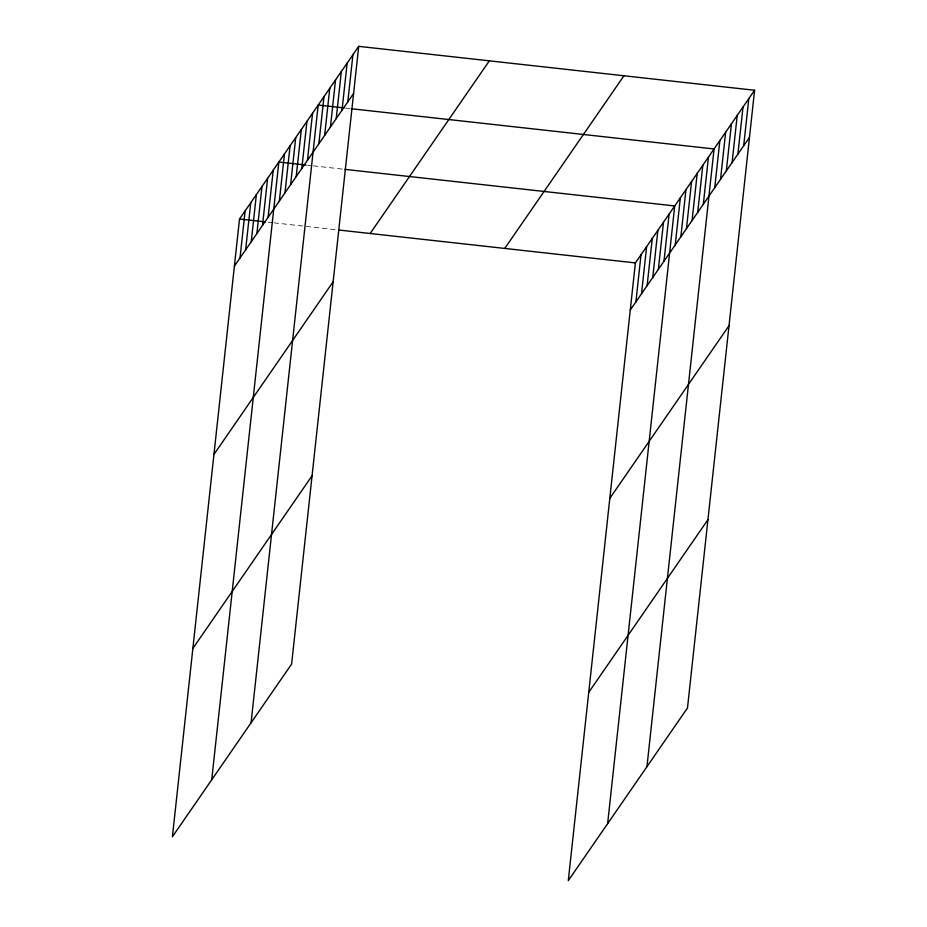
<?xml version="1.0" encoding="UTF-8"?>
<svg xmlns="http://www.w3.org/2000/svg" width="927" height="927" viewBox="0 0 927 927"><rect width="100%" height="100%" fill="white"/><g stroke="black" fill="none" stroke-linecap="round" stroke-linejoin="round"><path stroke-width="0.7" stroke-dasharray="4.63 3.48" d="M345.458 108.077L349.769 108.563M307.567 165.226L311.866 165.701M313.303 165.852L343.453 169.201M268.227 222.202L272.538 222.677M273.963 222.839L337.138 229.838"/><path stroke-width="1.39" d="M358.714 46.35L239.514 219.015L172.41 836.745L291.611 664.08L358.714 46.35L754.59 90.255L687.486 707.985L568.286 880.65L635.389 262.92L754.59 90.255M240.012 257.984L245.134 210.881M245.632 249.85L250.754 202.735M251.252 241.704L256.373 194.6M256.872 233.569L261.993 186.454M262.492 225.423L267.613 178.32M268.112 217.289L273.233 170.174M211.738 779.758L278.853 162.04L306.13 165.064M279.351 201.008L284.473 153.894M284.971 192.862L290.093 145.759M290.591 184.728L295.713 137.613M296.211 176.582L301.333 129.479M301.831 168.447L306.941 121.333M307.451 160.301L312.561 113.198M251.078 722.782L318.181 105.052L344.021 107.926M318.853 143.778L323.975 96.675M324.647 135.388L329.769 88.285M330.441 127.011L335.551 79.896M336.223 118.621L341.345 71.506M342.017 110.232L347.138 63.129M347.81 101.843L352.92 54.739M635.899 301.901L641.009 254.786M641.519 293.755L646.629 246.64M647.127 285.62L652.249 238.506M652.747 277.474L657.869 230.359M658.367 269.34L663.489 222.225M663.987 261.194L669.109 214.091M607.625 823.674L674.729 205.945L344.89 169.363M675.227 244.913L680.348 197.81M680.847 236.779L685.968 189.664M686.467 228.633L691.588 181.53M692.087 220.499L697.208 173.384M697.707 212.353L702.828 165.249M703.326 204.218L708.448 157.103M646.953 766.687L714.068 148.969L351.206 108.714M714.74 187.694L719.85 140.58M720.522 179.305L725.644 132.19M726.316 170.916L731.438 123.801M732.11 162.526L737.22 115.423M737.892 154.149L743.014 107.034M743.686 145.759L748.807 98.644M234.392 266.13L353.593 93.465M213.94 454.427L333.141 281.762M370.151 233.511L489.352 60.834M192.862 648.437L312.063 475.771M504.752 248.436L623.952 75.771M630.279 310.035L749.479 137.37M609.815 498.344L729.016 325.678M588.738 692.342L707.938 519.676M239.514 219.015L265.354 221.877M338.575 230L635.389 262.92"/></g></svg>
